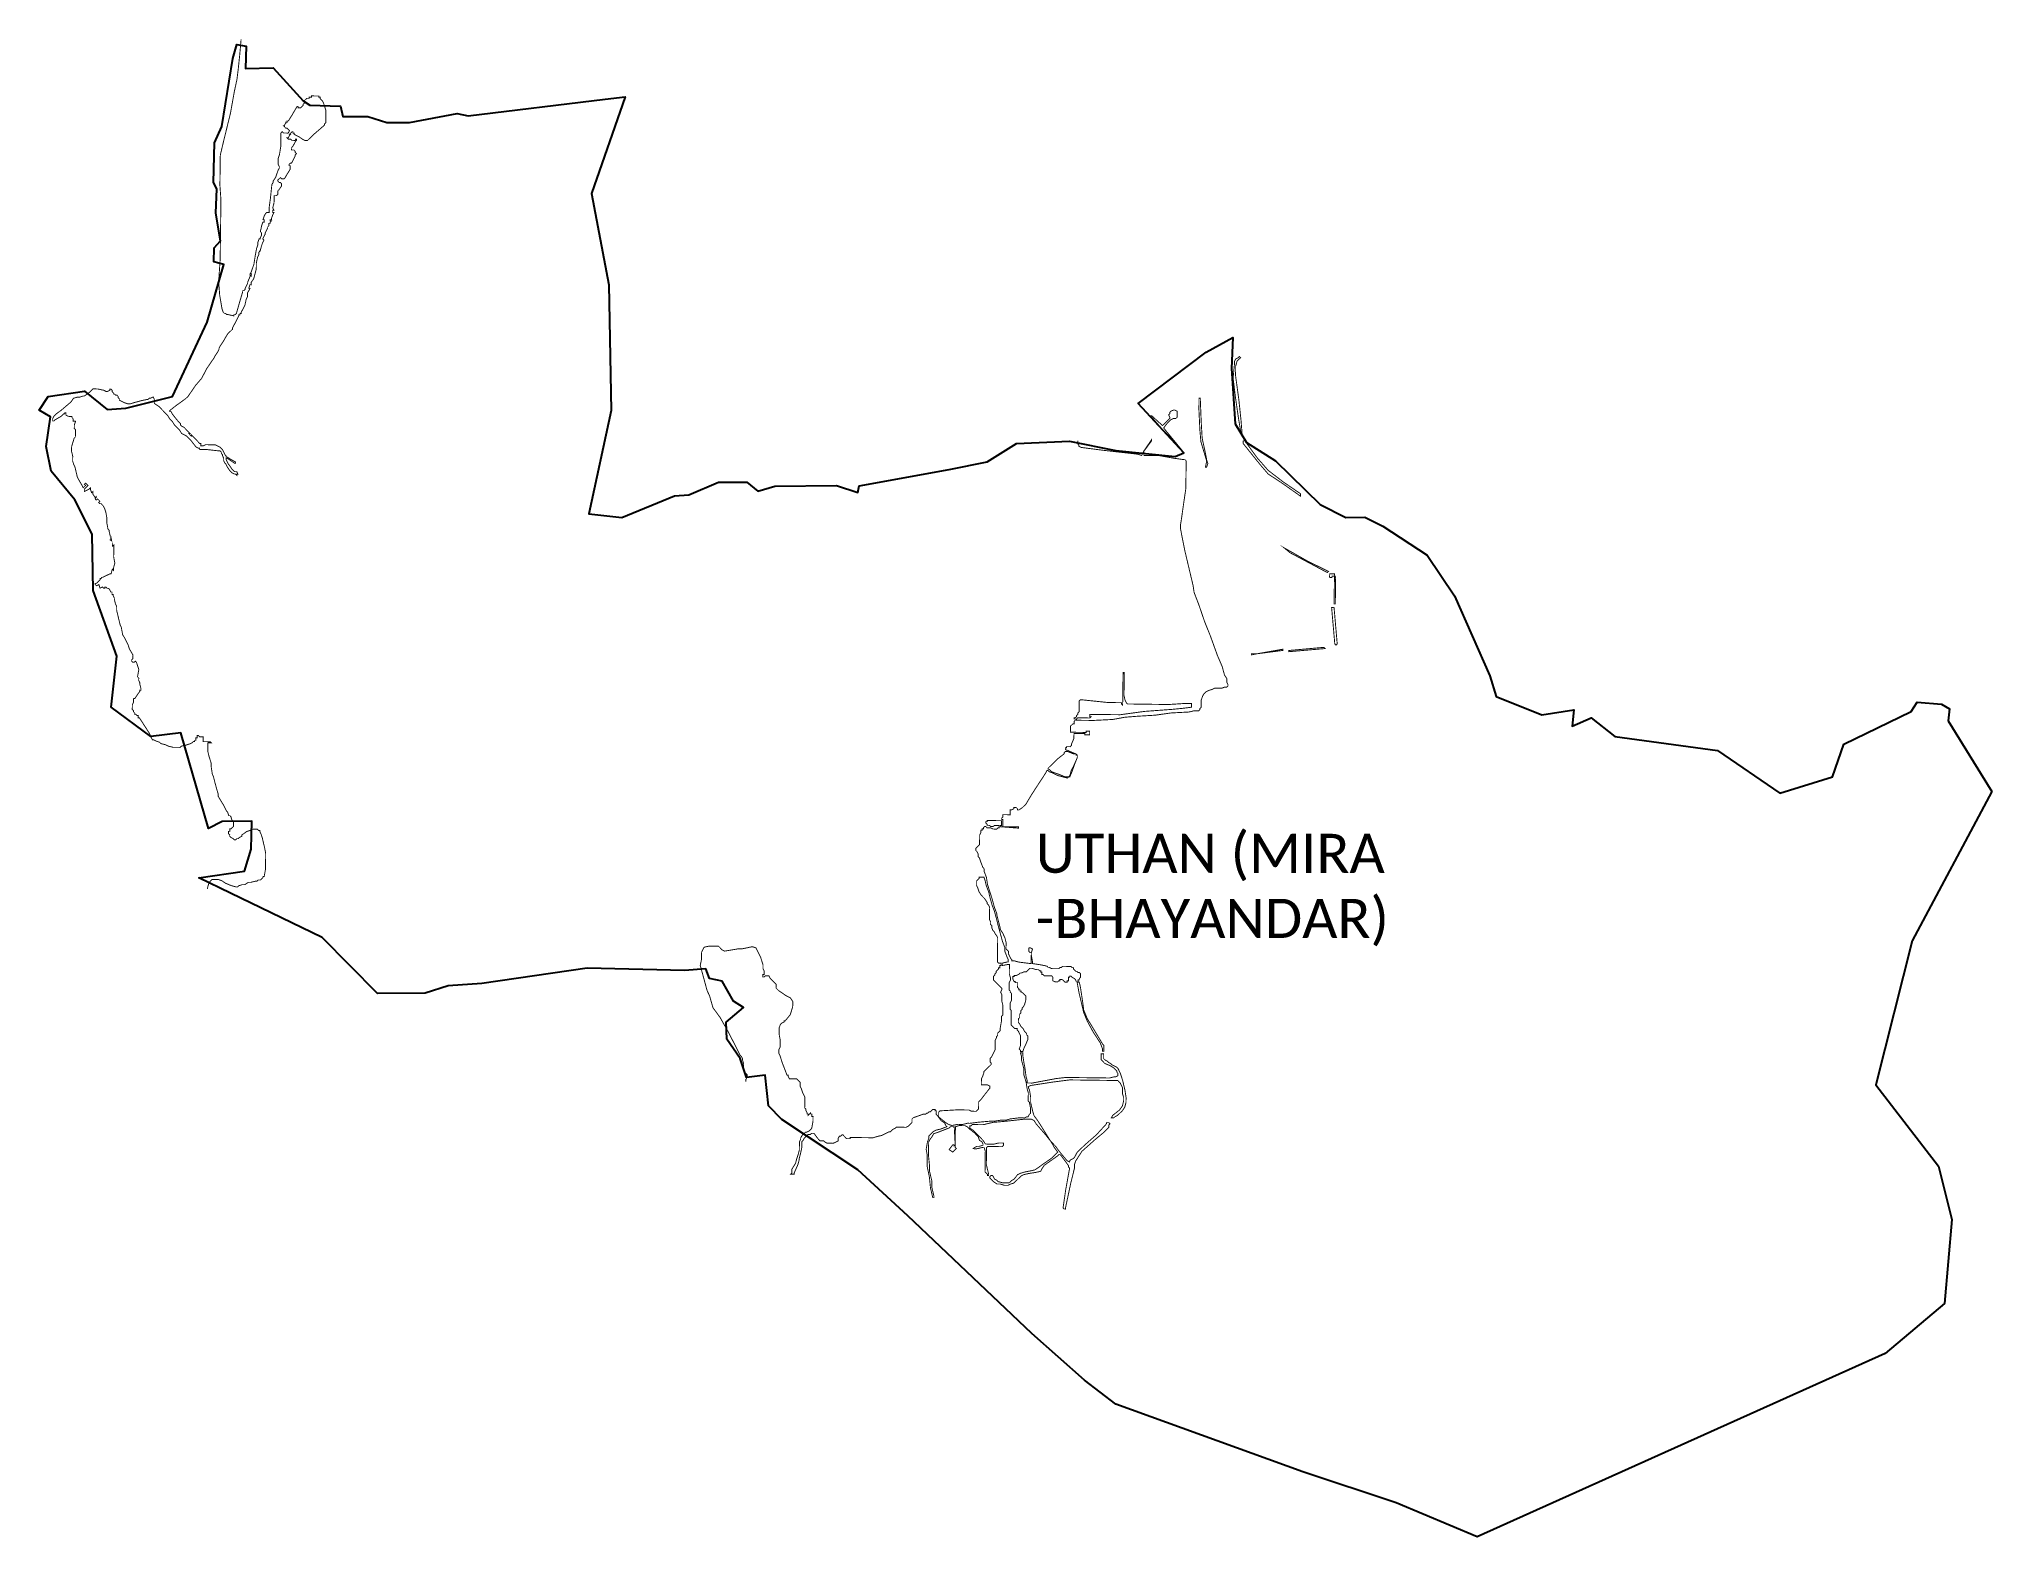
# Model space of a CAD drawing. Header units: metres. Extents: x 263795 to 272991, y 2129469 to 2154063.
# Drawn here: x 266558 to 272991, y 2129469 to 2134406 of the extents above; entities outside this region: 1.
import ezdxf

# ---------------------------------------------------------------- set-up
doc = ezdxf.new("R2010")
doc.units = ezdxf.units.M
for name, color, linetype in [('HIGH TIDE LINE', 6, 'Continuous'), ('village', 3, 'Continuous'), ('VILLAGE NAME', 250, 'Continuous')]:
    doc.layers.add(name, color=color, linetype=linetype)
doc.styles.get("Standard").update_dxf_attribs({"font": 'simplex.shx'})

msp = doc.modelspace()

# ---------------------------------------------------------------- linework, layer by layer
at = {"layer": 'HIGH TIDE LINE', "lineweight": 0, "const_width": 3}
for points in [[(263796.4, 2154061)], [(270517, 2133109), (270509.6, 2133152.9), (270498.6, 2133228.6), (270491.4, 2133288.4), (270496, 2133336.1), (270496.1, 2133344), (270500.2, 2133351.9), (270508.2, 2133355.8), (270512.2, 2133359.7), (270516.2, 2133355.7), (270512.1, 2133351.8), (270504.1, 2133343.9), (270499.9, 2133328), (270499.5, 2133296.2), (270510.4, 2133216.5), (270517.5, 2133148.8), (270520.9, 2133105)], [(270254.6, 2133124.3), (270219.3, 2133164.5), (270223.3, 2133164.5), (270258.7, 2133132.2), (270282.9, 2133155.8), (270282.9, 2133159.7), (270279, 2133167.7), (270283.1, 2133171.7), (270283.1, 2133175.6), (270287.1, 2133179.6), (270295.2, 2133183.4), (270299.1, 2133183.4), (270307, 2133179.3), (270306.8, 2133159.4), (270302.7, 2133155.5), (270294.8, 2133155.6), (270286.8, 2133151.7), (270274.7, 2133139.9), (270262.6, 2133124.2), (270305.7, 2133071.9)], [(270400.2, 2132995.1), (270404.4, 2133014.9), (270385.3, 2133078.8), (270381.8, 2133118.7), (270378.7, 2133186.4), (270379.2, 2133222.2), (270383.2, 2133222.1), (270386.2, 2133146.5), (270389.4, 2133090.7), (270400.7, 2133038.9), (270404.4, 2133018.9), (270408.3, 2133006.9), (270404.1, 2132995)], [(270713.2, 2132899.6), (270650.1, 2132944.2), (270606.7, 2132972.6), (270579.3, 2133004.7), (270524.5, 2133073.1), (270524.6, 2133081), (270532.6, 2133084.9), (270536.4, 2133072.9), (270571.6, 2133024.7), (270606.9, 2132984.5), (270654.2, 2132948.1), (270713.3, 2132907.5)], [(270805.5, 2132651.7), (270801.5, 2132647.8), (270679, 2132713), (270659.3, 2132729.2), (270738.3, 2132684.4)], [(270824, 2132544), (270825.2, 2132635.5), (270817.2, 2132635.6), (270817.2, 2132631.7), (270809.2, 2132631.8), (270809.4, 2132643.7), (270825.3, 2132643.5), (270825.2, 2132639.5), (270829.1, 2132631.5), (270828, 2132544)], [(270826.3, 2132412.7), (270815.9, 2132532.2), (270823.9, 2132532.1), (270834.3, 2132412.6), (270830.2, 2132408.7)], [(270571.3, 2132380.2), (270655, 2132395), (270655, 2132391), (270571.3, 2132380.2), (270551.4, 2132376.4), (270551.4, 2132380.4)], [(270674.8, 2132386.8), (270794.3, 2132397.2), (270790.4, 2132401.2), (270674.9, 2132390.8)]]:
    msp.add_lwpolyline(points, close=True, dxfattribs=at)
for points in [[(267112.3, 2131604.8), (267116.5, 2131620.7), (267120.5, 2131628.6), (267124.6, 2131632.5), (267128.6, 2131636.4), (267148.5, 2131636.2), (267160.4, 2131632), (267172.2, 2131623.9), (267192, 2131615.7), (267207.8, 2131611.5), (267211.8, 2131611.5), (267215.8, 2131615.4), (267227.8, 2131619.2), (267235.8, 2131619.1), (267247.8, 2131626.9), (267255.8, 2131626.8), (267271.7, 2131630.6), (267275.7, 2131630.6), (267279.7, 2131634.5), (267287.7, 2131634.4), (267291.7, 2131638.3), (267295.8, 2131642.2), (267295.8, 2131646.2), (267299.8, 2131646.2), (267304.1, 2131670), (267304.7, 2131721.7), (267301, 2131741.7), (267297.2, 2131757.6), (267293.5, 2131773.6), (267289.6, 2131785.6), (267285.8, 2131793.6), (267285.8, 2131797.5), (267281.8, 2131797.6), (267277.9, 2131801.6), (267262, 2131801.8), (267254, 2131798), (267242, 2131794.1), (267225.9, 2131782.4), (267225.9, 2131778.4), (267217.9, 2131774.5), (267213.9, 2131770.6), (267209.9, 2131770.7), (267205.8, 2131766.7), (267201.9, 2131766.8), (267197.9, 2131770.8), (267190, 2131774.9), (267186.1, 2131778.9), (267186.2, 2131782.9), (267182.2, 2131786.9), (267182.3, 2131794.9), (267186.3, 2131794.8), (267186.4, 2131802.8), (267190.4, 2131802.7), (267194.4, 2131806.7), (267198.5, 2131810.6), (267198.7, 2131826.5), (267194.7, 2131830.5), (267190.9, 2131838.6), (267190.9, 2131842.5), (267187, 2131846.6), (267183, 2131846.6), (267179.2, 2131858.6), (267175.2, 2131862.6), (267167.5, 2131878.6), (267148, 2131910.7), (267148.1, 2131918.7), (267144.3, 2131930.7), (267136.7, 2131958.6), (267132.9, 2131974.6), (267129, 2131982.6), (267125.4, 2132006.5), (267125.5, 2132018.4), (267117.9, 2132042.4), (267114.1, 2132058.4), (267114.5, 2132086.2), (267126.4, 2132086.1), (267122.5, 2132090.1), (267098.6, 2132090.4), (267098.8, 2132106.3), (267086.9, 2132106.5), (267082.9, 2132110.5), (267079, 2132110.5), (267078.9, 2132102.6), (267074.9, 2132102.6), (267074.8, 2132094.7), (267070.8, 2132094.7), (267070.8, 2132090.8), (267066.8, 2132090.8), (267062.8, 2132086.9), (267054.7, 2132083), (267042.8, 2132079.2), (267026.8, 2132075.4), (267022.8, 2132071.5), (266998.9, 2132071.8), (266983, 2132076), (266975.1, 2132080), (266959.3, 2132084.2), (266955.4, 2132088.3), (266943.5, 2132092.4), (266935.6, 2132096.5), (266931.6, 2132096.5), (266927.7, 2132104.5), (266920, 2132120.5), (266888.8, 2132168.7), (266884.8, 2132168.7), (266884.9, 2132176.7), (266880.9, 2132176.7), (266877, 2132180.8), (266873, 2132180.8), (266873.1, 2132184.8), (266869.1, 2132188.8), (266869.2, 2132192.8), (266865.2, 2132196.8), (266865.5, 2132212.7), (266869.5, 2132220.7), (266869.7, 2132232.6), (266873.7, 2132232.5), (266881.8, 2132244.4), (266889.9, 2132256.2), (266889.9, 2132260.2), (266893.9, 2132260.1), (266894, 2132264.1), (266890.2, 2132280.1), (266890.2, 2132284.1), (266886.4, 2132292.1), (266886.5, 2132300), (266882.5, 2132304), (266886.8, 2132327.9), (266883, 2132339.8), (266879.2, 2132351.8), (266875.2, 2132355.9), (266871.2, 2132351.9), (266867.2, 2132352), (266863.3, 2132356), (266863.4, 2132360), (266867.4, 2132363.9), (266867.5, 2132375.9), (266855.9, 2132395.9), (266852, 2132407.9), (266848.2, 2132415.9), (266840.4, 2132431.9), (266832.6, 2132443.9), (266832.7, 2132447.9), (266828.9, 2132467.9), (266825.1, 2132475.9), (266821.3, 2132491.8), (266813.7, 2132523.8), (266813.9, 2132535.7), (266810, 2132543.7), (266806.2, 2132559.7), (266806.3, 2132563.6), (266802.4, 2132571.7), (266802.5, 2132575.6), (266798.5, 2132575.7), (266798.6, 2132583.6), (266794.6, 2132583.7), (266790.7, 2132591.7), (266786.8, 2132595.7), (266782.8, 2132595.8), (266778.9, 2132599.8), (266774.9, 2132599.9), (266774.9, 2132595.9), (266770.9, 2132595.9), (266767, 2132600), (266759, 2132596.1), (266755.1, 2132608.1), (266747.1, 2132604.2), (266743.2, 2132608.2), (266743.3, 2132612.2), (266747.2, 2132612.1), (266751.3, 2132616.1), (266759.3, 2132623.9), (266759.4, 2132627.9), (266763.4, 2132627.9), (266763.4, 2132631.8), (266767.4, 2132631.8), (266783.4, 2132639.5), (266791.4, 2132643.4), (266795.4, 2132643.4), (266799.6, 2132659.2), (266803.5, 2132655.2), (266803.6, 2132663.1), (266807.8, 2132679), (266804, 2132699), (266804.6, 2132738.7), (266800.5, 2132734.8), (266796.8, 2132754.7), (266796.8, 2132750.8), (266796.8, 2132754.7), (266792.8, 2132754.8), (266793, 2132766.7), (266789.2, 2132782.7), (266789.3, 2132786.7), (266785.3, 2132790.7), (266781.6, 2132810.6), (266781.8, 2132826.6), (266778.1, 2132846.5), (266774.3, 2132858.5), (266770.4, 2132866.5), (266762.5, 2132874.6), (266758.6, 2132874.6), (266754.6, 2132878.6), (266758.7, 2132882.6), (266750.8, 2132890.6), (266746.8, 2132886.7), (266742.9, 2132890.7), (266746.9, 2132894.6), (266746.9, 2132898.6), (266742.9, 2132894.7), (266735.1, 2132906.7), (266735.2, 2132914.7), (266731.2, 2132910.8), (266727.3, 2132922.7), (266727.4, 2132926.7), (266723.4, 2132922.8), (266707.4, 2132915), (266707.5, 2132923), (266719.5, 2132934.8), (266711.7, 2132942.8), (266707.7, 2132938.9), (266711.6, 2132934.9), (266703.5, 2132927), (266699.7, 2132935), (266688, 2132955.1), (266684.1, 2132963.1), (266676.6, 2132995), (266672.7, 2133003), (266668.9, 2133015), (266669.1, 2133030.9), (266665.3, 2133046.9), (266665.5, 2133062.8), (266673.8, 2133090.5), (266677.8, 2133094.5), (266678.1, 2133118.3), (266674.2, 2133122.4), (266674.4, 2133134.3), (266678.5, 2133146.2), (266670.5, 2133146.3), (266670.6, 2133154.2), (266666.7, 2133158.3), (266666.8, 2133162.3), (266654.8, 2133162.4), (266646.9, 2133166.5), (266647, 2133174.4), (266643.1, 2133174.5), (266643, 2133170.5), (266639, 2133170.6), (266635, 2133166.6), (266631, 2133162.7), (266610.9, 2133151), (266606.9, 2133147.1), (266602.9, 2133147.2), (266603, 2133155.1), (266607.1, 2133163), (266615.2, 2133170.9), (266631.2, 2133182.6), (266663.4, 2133210), (266671.5, 2133221.9), (266683.5, 2133225.7), (266691.4, 2133225.6), (266703.4, 2133229.4), (266707.4, 2133229.4), (266723.5, 2133241.1), (266731.5, 2133249), (266735.6, 2133252.9), (266751.5, 2133252.7), (266771.3, 2133248.4), (266779.2, 2133244.4), (266783.2, 2133244.3), (266791.2, 2133248.2), (266791.2, 2133252.2), (266795.2, 2133252.1), (266799.1, 2133248.1), (266799.1, 2133244.1), (266803, 2133240.1), (266803, 2133236.1), (266806.9, 2133236.1), (266810.9, 2133232), (266814.8, 2133232), (266818.8, 2133227.9), (266818.7, 2133224), (266822.7, 2133219.9), (266822.6, 2133216), (266830.5, 2133211.9), (266838.4, 2133207.8), (266850.3, 2133203.7), (266858.2, 2133203.6), (266870.2, 2133207.4), (266898.2, 2133215), (266918.1, 2133218.7), (266922.1, 2133222.6), (266926.1, 2133222.6), (266934.1, 2133226.5), (266938, 2133218.5), (266937.8, 2133206.5), (266941.8, 2133202.5), (266953.6, 2133194.4), (266957.5, 2133190.4), (266973.2, 2133174.2), (266981.1, 2133166.2), (266988.9, 2133154.2), (266996.7, 2133146.1), (267004.5, 2133134.1), (267008.5, 2133130), (267012.4, 2133126), (267020.3, 2133117.9), (267028.1, 2133105.9), (267043.9, 2133097.7), (267047.8, 2133093.7), (267059.6, 2133081.6), (267075.2, 2133061.5), (267083.1, 2133057.5), (267087.1, 2133057.4), (267087.1, 2133053.4), (267110.9, 2133053.1), (267150.6, 2133048.6), (267154.6, 2133048.6), (267158.6, 2133044.6), (267158.5, 2133040.6), (267162.4, 2133036.5), (267162.4, 2133032.6), (267166.3, 2133024.6), (267166.2, 2133016.6), (267170, 2133008.6), (267174, 2133004.6), (267177.8, 2132996.6), (267185.6, 2132984.5), (267193.5, 2132976.5), (267201.4, 2132972.4), (267205.4, 2132972.3), (267209.3, 2132968.3), (267209.3, 2132972.3), (267213.3, 2132972.2), (267209.4, 2132980.2), (267201.5, 2132980.3), (267197.6, 2132984.4), (267193.6, 2132988.4), (267185.8, 2133000.4), (267181.9, 2133004.5), (267174.2, 2133020.5), (267174.2, 2133024.5), (267178.2, 2133024.4), (267201.8, 2133008.2), (267205.8, 2133008.1), (267205.9, 2133012.1), (267190.1, 2133020.3), (267178.2, 2133028.4), (267174.3, 2133028.4), (267174.3, 2133032.4), (267170.4, 2133036.4), (267166.5, 2133044.4), (267162.6, 2133052.5), (267154.8, 2133060.5), (267139, 2133068.7), (267107.1, 2133069.1), (267099.1, 2133065.2), (267091.2, 2133065.3), (267091.3, 2133073.3), (267087.3, 2133073.3), (267083.4, 2133077.3), (267079.5, 2133081.4), (267071.6, 2133089.4), (267059.8, 2133101.5), (267059.8, 2133097.5), (267051.9, 2133105.6), (267055.9, 2133105.5), (267036.3, 2133125.7), (267028.4, 2133129.8), (267024.4, 2133133.8), (267024.5, 2133137.8), (267016.6, 2133145.8), (266997.1, 2133170), (266993.2, 2133178), (266989.2, 2133178), (266989.2, 2133182), (267009.3, 2133197.7), (267041.5, 2133221.1), (267049.5, 2133229), (267073.8, 2133264.5), (267094, 2133288.1), (267110.4, 2133319.7), (267134.7, 2133355.2), (267138.8, 2133363.1), (267146.9, 2133374.9), (267150.9, 2133382.8), (267151, 2133386.8), (267155.1, 2133394.7), (267163.2, 2133406.6), (267179.5, 2133434.2), (267195.6, 2133449.9), (267195.6, 2133453.9), (267211.9, 2133485.5), (267216, 2133493.4), (267216.1, 2133497.4), (267220, 2133497.4), (267220.1, 2133501.3), (267224.1, 2133501.3), (267224.1, 2133505.3), (267236.4, 2133529), (267240.6, 2133548.8), (267244.7, 2133556.7), (267244.8, 2133568.7), (267248.9, 2133576.6), (267253, 2133584.5), (267249, 2133584.5), (267253.1, 2133596.4), (267257.1, 2133596.3), (267257.2, 2133604.3), (267265.3, 2133616.1), (267269.5, 2133632), (267273.7, 2133647.9), (267273.9, 2133667.8), (267278.2, 2133687.6), (267282.3, 2133695.5), (267282.4, 2133703.5), (267286.4, 2133707.4), (267282.4, 2133707.4), (267286.4, 2133707.4), (267290.6, 2133723.2), (267294.7, 2133735.1), (267298.8, 2133743), (267294.8, 2133747.1), (267303, 2133762.9), (267303.1, 2133766.8), (267311.2, 2133782.7), (267311.3, 2133786.6), (267315.3, 2133790.6), (267315.4, 2133798.5), (267319.4, 2133798.5), (267319.4, 2133802.4), (267323.5, 2133806.4), (267319.5, 2133806.4), (267319.5, 2133810.4), (267323.5, 2133810.4), (267323.6, 2133814.3), (267327.7, 2133826.2), (267331.8, 2133834.1), (267327.8, 2133834.2), (267327.9, 2133842.1), (267331.9, 2133842.1), (267328, 2133850.1), (267332.2, 2133865.9), (267332.5, 2133889.8), (267340.4, 2133889.7), (267344.5, 2133893.6), (267344.6, 2133905.6), (267348.6, 2133909.5), (267356.8, 2133921.3), (267356.9, 2133929.3), (267352.9, 2133933.3), (267348.9, 2133933.4), (267345, 2133937.4), (267345.1, 2133941.4), (267349.1, 2133945.3), (267353.1, 2133949.2), (267357.1, 2133945.2), (267365, 2133945.1), (267369, 2133949), (267373.1, 2133956.9), (267385.3, 2133976.7), (267385.5, 2133988.6), (267381.5, 2133988.7), (267381.5, 2133992.6), (267385.6, 2133996.6), (267389.5, 2133996.5), (267397.7, 2134012.3), (267401.8, 2134020.2), (267401.8, 2134024.2), (267405.9, 2134028.1), (267401.9, 2134032.2), (267402, 2134036.1), (267398.1, 2134040.2), (267390.1, 2134040.3), (267390.2, 2134048.2), (267394.2, 2134052.2), (267402.4, 2134068), (267406.4, 2134071.9), (267406.5, 2134075.9), (267402.5, 2134075.9), (267402.4, 2134071.9), (267390.5, 2134072.1), (267386.6, 2134076.1), (267378.6, 2134076.2), (267374.7, 2134080.3), (267378.7, 2134080.2), (267382.8, 2134088.1), (267386.8, 2134092), (267382.8, 2134092.1), (267390.9, 2134099.9), (267394.8, 2134099.9), (267394.8, 2134095.9), (267398.8, 2134095.9), (267398.7, 2134091.9), (267414.5, 2134083.7), (267426.4, 2134075.6), (267434.3, 2134071.5), (267442.2, 2134071.4), (267462.4, 2134091.1), (267498.6, 2134122.4), (267498.6, 2134126.4), (267502.6, 2134130.3), (267503.2, 2134170.1), (267499.3, 2134182.1), (267495.5, 2134194.1), (267491.6, 2134202.1), (267483.8, 2134210.2), (267483.8, 2134214.1), (267479.8, 2134214.2), (267479.9, 2134218.2), (267456, 2134218.5), (267456, 2134214.5), (267448, 2134214.6), (267448, 2134210.6), (267440, 2134210.7), (267436, 2134206.8), (267432, 2134202.9), (267431.9, 2134194.9), (267427.8, 2134191), (267427.8, 2134187), (267419.7, 2134179.2), (267411.8, 2134179.3), (267411.8, 2134183.2), (267407.8, 2134183.3), (267391.6, 2134155.6), (267379.4, 2134135.9), (267375.4, 2134136), (267375.4, 2134132), (267371.4, 2134132), (267371.3, 2134128), (267367.3, 2134124.1), (267367.3, 2134120.1), (267363.3, 2134120.2), (267367.2, 2134116.2), (267371.1, 2134112.1), (267375.1, 2134112.1), (267383, 2134104), (267378.9, 2134096.1), (267363, 2134096.3), (267359, 2134100.4), (267355, 2134096.4), (267354.5, 2134052.7), (267350.1, 2134024.9), (267346, 2134013), (267345.7, 2133993.1), (267349.6, 2133985.1), (267349.6, 2133981.1), (267345.5, 2133973.2), (267337.2, 2133949.4), (267329.1, 2133937.6), (267329.1, 2133933.6), (267325, 2133925.7), (267320.4, 2133882), (267316.1, 2133850.2), (267315.9, 2133834.3), (267307.9, 2133834.4), (267303.9, 2133830.5), (267299.8, 2133822.6), (267295.7, 2133810.7), (267299.6, 2133810.7), (267299.5, 2133802.7), (267295.6, 2133802.8), (267291.4, 2133790.9), (267287.2, 2133771), (267291.1, 2133767), (267291, 2133759), (267286.9, 2133751.1), (267286.9, 2133747.2), (267282.9, 2133747.2), (267278.8, 2133735.3), (267278.7, 2133727.4), (267274.6, 2133715.5), (267270.3, 2133691.7), (267265.9, 2133663.9), (267261.8, 2133652), (267257.7, 2133640.1), (267253.6, 2133632.2), (267257.6, 2133632.2), (267257.5, 2133624.2), (267253.5, 2133628.2), (267253.5, 2133624.2), (267245.3, 2133604.5), (267245.2, 2133600.5), (267241.2, 2133592.6), (267237.1, 2133584.7), (267237, 2133580.7), (267233, 2133576.8), (267229, 2133576.8), (267229, 2133572.8), (267220.7, 2133545.1), (267208.2, 2133501.5), (267204.1, 2133497.6), (267200.2, 2133497.6), (267200.1, 2133493.6), (267180.3, 2133497.9), (267176.3, 2133497.9), (267172.4, 2133501.9), (267168.4, 2133502), (267164.5, 2133506), (267160.6, 2133518), (267153.2, 2133561.9), (267149.8, 2133605.7), (267154.8, 2133681.2), (267157.3, 2133876.1), (267153.9, 2133923.9), (267155.2, 2134023.4), (267163.6, 2134059.1), (267176.2, 2134110.7), (267188.8, 2134162.2), (267201.6, 2134233.7), (267210.1, 2134273.3), (267214.5, 2134309.1), (267219.1, 2134352.8), (267223.7, 2134404.5)], [(269979.6, 2133082), (269979.4, 2133072.1), (269983.4, 2133068.1), (269983.3, 2133064.1), (269991.2, 2133060), (270058.7, 2133051.2), (270177.9, 2133037.7), (270189.8, 2133033.6), (270198, 2133049.4), (270222.3, 2133084.9), (270222.2, 2133080.9), (270202, 2133053.3), (270198, 2133049.4), (270197.8, 2133033.5), (270249.5, 2133032.8), (270297.1, 2133024.3), (270328.9, 2133019.9), (270332.8, 2133019.8), (270336.8, 2133015.8), (270335.6, 2132924.3), (270326.9, 2132864.7), (270322.5, 2132833), (270318.2, 2132805.2), (270318, 2132793.2), (270321.7, 2132773.3), (270332.9, 2132717.4), (270348, 2132653.6), (270359.4, 2132605.7), (270363, 2132581.8), (270378.4, 2132541.8), (270397.6, 2132485.8), (270416.9, 2132437.8), (270439.9, 2132373.9), (270455.4, 2132337.9), (270463, 2132309.9), (270470.8, 2132297.9), (270470.6, 2132286), (270474.5, 2132278), (270474.5, 2132274), (270470.4, 2132270.1), (270462.5, 2132270.2), (270454.5, 2132266.3), (270430.6, 2132266.6), (270422.6, 2132262.7), (270410.6, 2132258.9), (270402.6, 2132255), (270394.6, 2132247.2), (270390.5, 2132239.2), (270386.3, 2132227.4), (270386, 2132203.5), (270382, 2132199.6), (270382, 2132195.6), (270377.9, 2132191.7), (270362, 2132191.9), (270346.1, 2132188.1), (270286.3, 2132184.9), (270234.5, 2132177.6), (270178.8, 2132174.3), (270135, 2132170.9), (270095.1, 2132163.5), (270031.4, 2132160.3), (269975.7, 2132161), (269975.8, 2132165), (269979.8, 2132168.9), (270019.6, 2132168.4), (270023.6, 2132172.3), (270019.6, 2132172.4), (270019.7, 2132180.3), (270119.2, 2132179.1), (270198.9, 2132190), (270290.5, 2132196.8), (270326.3, 2132200.3), (270354.2, 2132203.9), (270354.4, 2132215.8), (270330.5, 2132216.1), (270278.7, 2132212.8), (270143.5, 2132214.6), (270139.6, 2132218.6), (270135.7, 2132226.6), (270131.9, 2132242.6), (270132.9, 2132318.1), (270128.9, 2132318.2), (270127.6, 2132210.8), (270123.6, 2132214.8), (270123.7, 2132218.8), (270079.9, 2132219.3), (269992.5, 2132228.4), (269988.5, 2132228.5), (269984.5, 2132224.5), (269984.1, 2132188.7), (269980, 2132184.8), (269980, 2132180.8), (269975.9, 2132176.9), (269975.9, 2132172.9), (269971.9, 2132169), (269967.9, 2132169.1), (269967.8, 2132165.1), (269971.8, 2132165), (269971.8, 2132161.1), (269967.7, 2132157.1), (269967.6, 2132149.2), (269963.7, 2132149.2), (269959.6, 2132145.3), (269955.6, 2132141.4), (269955.3, 2132121.5), (270007.1, 2132120.8), (270007.1, 2132124.8), (270019, 2132124.6), (270018.9, 2132112.7), (270003, 2132112.9), (270003, 2132116.9), (269967.2, 2132117.3), (269967, 2132101.4), (269958.8, 2132081.6), (269958.8, 2132077.7), (269954.7, 2132073.7), (269942.8, 2132073.9), (269942.8, 2132069.9), (269938.8, 2132070), (269938.7, 2132066), (269942.6, 2132062), (269946.6, 2132061.9), (269954.5, 2132057.8), (269974.3, 2132049.6), (269978.2, 2132045.6), (269978.1, 2132037.6), (269969.9, 2132017.8), (269961.7, 2131994.1), (269953.5, 2131974.3), (269949.5, 2131974.3), (269953.5, 2131978.3), (269957.7, 2131994.1), (269965.9, 2132009.9), (269978.1, 2132037.6), (269978.2, 2132045.6), (269974.3, 2132045.6), (269974.3, 2132049.6), (269966.4, 2132049.7), (269946.6, 2132057.9), (269938.6, 2132058), (269934.6, 2132054.1), (269934.5, 2132050.1), (269914.4, 2132034.5), (269886.2, 2132007), (269882.2, 2132003), (269882.2, 2131999.1), (269886.1, 2131999), (269894, 2131991), (269917.8, 2131982.7), (269937.6, 2131974.5), (269949.5, 2131974.3), (269945.5, 2131970.4), (269929.6, 2131974.6), (269913.7, 2131978.8), (269897.9, 2131986.9), (269886, 2131991.1), (269882.1, 2131995.1), (269878.1, 2131995.1), (269874.1, 2131987.2), (269845.7, 2131943.8), (269825.4, 2131912.3), (269809.1, 2131884.6), (269797, 2131872.8), (269785, 2131865), (269781, 2131865.1), (269781.1, 2131869.1), (269777.1, 2131873.1), (269769.2, 2131873.2), (269769.1, 2131869.2), (269761.1, 2131865.3), (269757.1, 2131865.4), (269756.9, 2131849.5), (269733.1, 2131849.8), (269733, 2131841.8), (269728.9, 2131837.9), (269728.9, 2131833.9), (269732.9, 2131833.9), (269732.6, 2131810), (269784.3, 2131809.3), (269784.2, 2131805.4), (269724.6, 2131810.1), (269724.7, 2131814.1), (269728.6, 2131814), (269728.8, 2131829.9), (269681.1, 2131830.5), (269681.1, 2131826.6), (269677.1, 2131826.6), (269677, 2131822.6), (269681, 2131818.6), (269680.9, 2131814.6), (269688.9, 2131814.5), (269692.8, 2131810.5), (269700.7, 2131810.4), (269704.8, 2131814.3), (269720.7, 2131814.1), (269720.6, 2131806.2), (269716.6, 2131806.2), (269712.6, 2131802.3), (269700.6, 2131802.4), (269692.7, 2131806.5), (269680.8, 2131806.7), (269676.9, 2131810.7), (269672.9, 2131810.8), (269668.9, 2131806.8), (269668.8, 2131802.9), (269664.8, 2131802.9), (269664.8, 2131798.9), (269660.8, 2131799), (269660.7, 2131791), (269656.6, 2131783.1), (269656.2, 2131751.3), (269648.2, 2131743.4), (269644.1, 2131739.5), (269644, 2131731.6), (269648, 2131727.5), (269651.8, 2131719.5), (269651.7, 2131711.6), (269655.7, 2131707.5), (269659.5, 2131695.5), (269667.2, 2131675.6), (269671.1, 2131671.5), (269671, 2131663.6), (269678.7, 2131643.6), (269682.4, 2131619.7), (269690, 2131595.7), (269697.7, 2131571.7), (269705.3, 2131543.8), (269713, 2131523.8), (269712.9, 2131519.8), (269724.3, 2131475.9), (269724.3, 2131471.9), (269732.1, 2131459.9), (269739.8, 2131443.9), (269743.6, 2131427.9), (269743.3, 2131408), (269751.2, 2131399.9), (269751.1, 2131392), (269758.8, 2131376), (269762.8, 2131371.9), (269762.7, 2131368), (269770.7, 2131367.9), (269786.5, 2131363.7), (269822.3, 2131359.2), (269826.2, 2131359.2), (269826.7, 2131395), (269822.7, 2131395), (269818.8, 2131399.1), (269818.9, 2131411), (269822.9, 2131411), (269830.8, 2131406.9), (269826.7, 2131395), (269826.6, 2131387), (269830.3, 2131367.1), (269830.2, 2131359.1), (269858, 2131354.8), (269877.8, 2131350.6), (269881.8, 2131346.5), (269885.8, 2131346.5), (269893.7, 2131342.4), (269917.5, 2131342.1), (269921.5, 2131346), (269925.5, 2131346), (269929.6, 2131349.9), (269957.4, 2131349.6), (269961.3, 2131345.5), (269965.3, 2131345.5), (269965.3, 2131341.5), (269969.2, 2131337.5), (269973.1, 2131333.4), (269977.1, 2131333.4), (269981, 2131329.4), (269985, 2131329.3), (269988.9, 2131325.3), (269988.8, 2131313.3), (269984.7, 2131309.4), (269984.7, 2131305.4), (269980.7, 2131305.5), (269980.6, 2131297.5), (269984.6, 2131297.5), (269988.4, 2131281.5), (269995.7, 2131233.7), (269999.3, 2131205.8), (270010.9, 2131177.8), (270030.4, 2131145.7), (270061.5, 2131093.6), (270065.5, 2131089.5), (270065.2, 2131069.7), (270061.2, 2131069.7), (270061.3, 2131077.7), (270053.6, 2131097.7), (270030.2, 2131133.8), (270010.8, 2131169.8), (269999.2, 2131197.8), (269984.1, 2131261.7), (269976.7, 2131301.6), (269972.7, 2131301.6), (269972.7, 2131305.6), (269968.8, 2131309.6), (269960.9, 2131313.7), (269957, 2131317.7), (269953, 2131317.8), (269953, 2131313.8), (269949, 2131313.9), (269948.8, 2131301.9), (269944.9, 2131302), (269944.8, 2131298), (269936.8, 2131298.1), (269932.9, 2131302.1), (269929, 2131306.1), (269921, 2131306.3), (269921, 2131302.3), (269917, 2131302.3), (269913, 2131298.4), (269905, 2131298.5), (269897.1, 2131302.6), (269897.3, 2131314.5), (269893.4, 2131318.5), (269869.5, 2131318.8), (269865.6, 2131322.9), (269861.6, 2131322.9), (269861.7, 2131330.9), (269857.7, 2131330.9), (269857.8, 2131334.9), (269853.8, 2131335), (269849.9, 2131339), (269841.9, 2131339.1), (269830, 2131343.2), (269822.1, 2131343.3), (269818, 2131339.4), (269814, 2131335.5), (269810, 2131331.5), (269802, 2131331.6), (269794, 2131327.8), (269790, 2131327.8), (269786, 2131323.9), (269778, 2131320), (269770, 2131320.1), (269770, 2131316.1), (269766, 2131316.2), (269765.9, 2131308.2), (269769.8, 2131300.2), (269773.8, 2131300.2), (269773.7, 2131296.2), (269781.7, 2131296.1), (269781.5, 2131280.2), (269785.4, 2131276.2), (269785.3, 2131272.2), (269789.3, 2131272.1), (269789.3, 2131268.1), (269793.2, 2131268.1), (269793.2, 2131264.1), (269797.2, 2131264.1), (269801.1, 2131260), (269809, 2131252), (269808.8, 2131240), (269804.6, 2131224.2), (269800.5, 2131216.3), (269796.5, 2131212.4), (269796.5, 2131208.4), (269792.4, 2131204.4), (269792.3, 2131196.5), (269788.3, 2131192.6), (269788.2, 2131180.6), (269784.1, 2131176.7), (269784, 2131164.8), (269787.9, 2131160.7), (269791.8, 2131152.7), (269799.6, 2131144.7), (269803.5, 2131136.7), (269811.4, 2131128.6), (269811.3, 2131124.6), (269815.2, 2131120.6), (269815.1, 2131108.7), (269806.9, 2131088.9), (269802.8, 2131081), (269798.7, 2131069.1), (269790.7, 2131069.2), (269790.8, 2131073.2), (269786.8, 2131077.2), (269791, 2131089.1), (269791.4, 2131120.9), (269787.5, 2131128.9), (269783.6, 2131136.9), (269779.7, 2131140.9), (269779.7, 2131144.9), (269771.8, 2131145), (269767.9, 2131149.1), (269760, 2131157.1), (269760.6, 2131204.9), (269756.7, 2131208.9), (269756.9, 2131228.8), (269761, 2131236.7), (269761.3, 2131260.5), (269757.4, 2131264.6), (269757.5, 2131268.6), (269753.5, 2131272.6), (269753.8, 2131296.5), (269757.9, 2131304.4), (269758, 2131312.3), (269754.2, 2131324.3), (269754.6, 2131356.1), (269750.6, 2131356.2), (269730.7, 2131352.5), (269730.8, 2131360.4), (269746.7, 2131364.2), (269750.7, 2131364.1), (269750.8, 2131372.1), (269746.9, 2131380.1), (269739.2, 2131400.1), (269739.4, 2131412), (269731.7, 2131432), (269724.1, 2131460), (269716.5, 2131487.9), (269712.7, 2131503.9), (269705.1, 2131531.8), (269697.4, 2131551.8), (269689.8, 2131579.8), (269686.1, 2131595.7), (269678.4, 2131615.7), (269674.6, 2131631.7), (269670.8, 2131643.7), (269654.8, 2131643.9), (269654.8, 2131639.9), (269646.7, 2131632), (269646.5, 2131616.1), (269650.4, 2131608.1), (269654.2, 2131596.1), (269662, 2131584.1), (269669.9, 2131576), (269673.8, 2131572), (269681.6, 2131560), (269681.6, 2131556), (269685.5, 2131552), (269689.4, 2131544), (269688.9, 2131504.2), (269692.7, 2131496.2), (269692.6, 2131488.2), (269696.6, 2131484.2), (269696.5, 2131476.2), (269700.3, 2131468.2), (269704.3, 2131464.2), (269708.1, 2131456.2), (269712.1, 2131452.2), (269715.9, 2131444.2), (269714.9, 2131364.6), (269718.8, 2131360.6), (269726.8, 2131360.5), (269726.7, 2131352.5), (269722.7, 2131352.6), (269722.6, 2131344.6), (269718.6, 2131344.7), (269718.6, 2131340.7), (269714.6, 2131336.7), (269710.5, 2131332.8), (269710.5, 2131328.8), (269706.5, 2131324.9), (269706.4, 2131320.9), (269702.4, 2131317), (269702.2, 2131305.1), (269710.1, 2131297), (269714, 2131293), (269717.9, 2131289), (269721.9, 2131284.9), (269729.7, 2131276.9), (269729.7, 2131272.9), (269725.6, 2131265), (269729.5, 2131257), (269729.2, 2131237.1), (269733, 2131221.1), (269732.6, 2131189.3), (269728.5, 2131185.4), (269728.3, 2131169.5), (269724.1, 2131145.6), (269724, 2131137.7), (269719.9, 2131133.8), (269715.9, 2131129.8), (269715.8, 2131121.9), (269711.8, 2131117.9), (269711.7, 2131114), (269707.6, 2131106.1), (269707.2, 2131074.2), (269699.1, 2131058.4), (269695, 2131050.5), (269691, 2131046.6), (269690.8, 2131034.7), (269694.7, 2131030.6), (269694.7, 2131026.7), (269690.7, 2131022.7), (269686.6, 2131018.8), (269678.6, 2131010.9), (269670.5, 2131003.1), (269670.5, 2130999.1), (269666.3, 2130987.2), (269662.3, 2130979.3), (269662, 2130959.4), (269681.9, 2130959.2), (269689.8, 2130955.1), (269689.7, 2130947.1), (269685.7, 2130943.2), (269661.4, 2130911.7), (269653.3, 2130903.8), (269653, 2130880), (269649, 2130876), (269645, 2130872.1), (269629.1, 2130872.3), (269621.2, 2130876.4), (269581.4, 2130876.9), (269525.6, 2130873.6), (269521.6, 2130869.7), (269521.4, 2130853.8), (269541.1, 2130837.6), (269552.9, 2130829.5), (269564.8, 2130825.4), (269584.7, 2130829.1), (269600.7, 2130828.9), (269616.6, 2130832.7), (269624.6, 2130832.6), (269652.5, 2130836.2), (269692.3, 2130839.7), (269704.2, 2130839.5), (269728.1, 2130843.2), (269744, 2130843), (269756, 2130846.8), (269783.9, 2130850.4), (269803.8, 2130850.2), (269811.8, 2130854.1), (269815.8, 2130854), (269819.9, 2130861.9), (269823.9, 2130865.8), (269824.1, 2130881.8), (269820.4, 2130901.7), (269816.5, 2130905.7), (269816.8, 2130933.6), (269813, 2130945.6), (269809.3, 2130969.5), (269801.7, 2130993.5), (269801.9, 2131013.3), (269794.3, 2131041.3), (269794.5, 2131053.2), (269790.7, 2131065.2), (269798.6, 2131065.1), (269798.5, 2131057.2), (269802.2, 2131033.2), (269805.9, 2131013.3), (269809.5, 2130985.4), (269813.3, 2130973.4), (269813.2, 2130965.5), (269829.2, 2130965.2), (269908.9, 2130980.1), (269940.8, 2130983.7), (270084, 2130981.9), (270099.9, 2130985.7), (270103.9, 2130985.6), (270111.9, 2130989.5), (270112, 2130997.4), (270108.1, 2131001.5), (270108.1, 2131005.4), (270100.3, 2131013.5), (270088.5, 2131021.6), (270068.7, 2131029.8), (270064.7, 2131033.9), (270060.8, 2131037.9), (270056.9, 2131041.9), (270057.1, 2131061.8), (270065.1, 2131061.7), (270064.9, 2131045.8), (270068.8, 2131041.8), (270076.7, 2131037.7), (270080.7, 2131033.6), (270088.6, 2131029.6), (270092.5, 2131025.5), (270108.3, 2131017.4), (270112.2, 2131013.3), (270116.1, 2131005.3), (270120, 2130997.3), (270127.6, 2130973.4), (270135.2, 2130941.4), (270138.8, 2130917.5), (270138.6, 2130901.6), (270134.5, 2130885.7), (270126.4, 2130873.9), (270110.2, 2130858.2), (270102.2, 2130854.3), (270098.2, 2130850.4), (270090.2, 2130850.5), (270094.3, 2130858.4), (270114.4, 2130874.1), (270118.4, 2130878), (270126.6, 2130889.8), (270130.7, 2130905.7), (270130.9, 2130917.6), (270127.1, 2130929.6), (270127.3, 2130949.5), (270119.6, 2130965.5), (270115.6, 2130969.5), (270111.7, 2130973.6), (269952.6, 2130975.6), (269896.8, 2130968.4), (269825.1, 2130957.3), (269817.1, 2130953.5), (269817, 2130949.5), (269820.9, 2130941.5), (269824.6, 2130917.6), (269824.4, 2130901.6), (269828.1, 2130885.7), (269831.9, 2130869.7), (269835.7, 2130857.7), (269847.5, 2130841.7), (269855.3, 2130829.6), (269890.4, 2130773.5), (269906.1, 2130757.4), (269917.8, 2130741.3), (269941.3, 2130713.1), (269945.2, 2130709.1), (269953.1, 2130705), (269953.2, 2130709), (269957.2, 2130712.9), (269965.2, 2130716.8), (269969.2, 2130720.7), (269973.3, 2130728.7), (269977.4, 2130736.6), (270001.6, 2130760.1), (270041.8, 2130795.4), (270074.1, 2130830.8), (270074.1, 2130834.8), (270082.1, 2130834.7), (270086, 2130830.7), (270082, 2130826.7), (270081.9, 2130818.8), (270065.8, 2130803.1), (270037.6, 2130779.6), (269993.4, 2130740.3), (269973.1, 2130708.8), (269968.9, 2130696.9), (269968.8, 2130684.9), (269956.2, 2130633.4), (269939.3, 2130554), (269939.2, 2130550), (269935.2, 2130550.1), (269931.3, 2130554.1), (269940, 2130613.7), (269952.9, 2130685.1), (269948.9, 2130689.2), (269949, 2130693.2), (269925.5, 2130725.3), (269921.6, 2130729.3), (269917.6, 2130729.4), (269913.6, 2130725.4), (269869.4, 2130694.2), (269861.3, 2130682.3), (269857.3, 2130674.4), (269841.3, 2130670.7), (269817.4, 2130667), (269801.4, 2130663.2), (269793.4, 2130659.3), (269769.2, 2130635.8), (269757.3, 2130631.9), (269749.3, 2130628.1), (269737.3, 2130628.2), (269725.4, 2130632.4), (269713.5, 2130632.5), (269701.7, 2130640.6), (269689.9, 2130652.7), (269689.9, 2130656.7), (269694, 2130660.6), (269698, 2130660.6), (269701.9, 2130656.5), (269705.8, 2130648.5), (269713.7, 2130644.4), (269717.6, 2130640.4), (269733.4, 2130636.2), (269753.3, 2130636), (269761.4, 2130643.8), (269769.4, 2130647.7), (269781.5, 2130663.5), (269789.5, 2130667.3), (269801.5, 2130671.2), (269837.4, 2130678.7), (269849.5, 2130686.5), (269865.5, 2130698.2), (269893.6, 2130717.7), (269909.7, 2130733.4), (269913.8, 2130737.4), (269902, 2130753.4), (269898.2, 2130761.4), (269890.4, 2130773.5), (269874.7, 2130793.6), (269843.3, 2130829.8), (269835.5, 2130841.8), (269827.6, 2130845.9), (269803.8, 2130846.2), (269740, 2130839.1), (269700.2, 2130835.6), (269668.3, 2130828), (269632.5, 2130828.5), (269628.4, 2130824.6), (269624.5, 2130824.6), (269624.4, 2130816.7), (269636.2, 2130808.6), (269659.8, 2130784.4), (269667.6, 2130776.3), (269675.4, 2130764.3), (269703.3, 2130763.9), (269719.2, 2130767.7), (269735.1, 2130767.5), (269735, 2130759.6), (269731, 2130755.6), (269683.3, 2130756.2), (269679.2, 2130752.3), (269678.5, 2130696.6), (269682.3, 2130680.7), (269686.1, 2130664.7), (269686, 2130660.7), (269682, 2130660.8), (269682.1, 2130664.7), (269674.2, 2130672.8), (269675.1, 2130740.4), (269671.3, 2130752.4), (269663.3, 2130752.5), (269647.4, 2130748.7), (269635.4, 2130748.9), (269639.5, 2130752.8), (269647.5, 2130756.7), (269655.4, 2130756.6), (269667.4, 2130760.4), (269667.5, 2130764.4), (269663.6, 2130772.4), (269655.7, 2130776.5), (269651.9, 2130788.5), (269640.1, 2130800.6), (269624.3, 2130812.7), (269616.5, 2130820.8), (269608.6, 2130824.8), (269588.7, 2130825.1), (269576.7, 2130821.3), (269575.8, 2130753.6), (269579.7, 2130749.6), (269571.7, 2130741.8), (269567.7, 2130737.8), (269555.8, 2130745.9), (269568, 2130761.7), (269571.9, 2130761.6), (269571.9, 2130757.7), (269575.9, 2130761.6), (269572.7, 2130821.3), (269560.8, 2130821.5), (269556.7, 2130817.5), (269516.8, 2130802.1), (269504.8, 2130798.3), (269500.7, 2130790.4), (269492.6, 2130778.6), (269488.5, 2130770.7), (269488, 2130726.9), (269491.5, 2130691.1), (269491.3, 2130675.1), (269498.8, 2130643.2), (269498.6, 2130623.3), (269506.1, 2130591.4), (269506.1, 2130587.4), (269502.1, 2130587.5), (269494.5, 2130619.4), (269491, 2130655.2), (269483.5, 2130691.2), (269484, 2130727), (269480.3, 2130746.9), (269484.5, 2130770.7), (269488.7, 2130782.6), (269488.8, 2130790.6), (269504.9, 2130806.3), (269512.9, 2130810.1), (269528.9, 2130813.9), (269548.8, 2130821.6), (269544.9, 2130825.6), (269541, 2130833.7), (269529.2, 2130841.8), (269517.5, 2130857.8), (269513.6, 2130861.9), (269513.7, 2130873.8), (269509.7, 2130873.8), (269509.8, 2130877.8), (269501.8, 2130877.9), (269497.8, 2130874), (269493.8, 2130870.1), (269489.8, 2130870.1), (269485.8, 2130866.2), (269481.8, 2130866.2), (269477.8, 2130862.3), (269469.8, 2130862.4), (269437.8, 2130850.9), (269433.8, 2130847), (269433.6, 2130835), (269425.6, 2130827.2), (269421.6, 2130823.2), (269413.6, 2130819.4), (269381.7, 2130819.8), (269377.7, 2130815.9), (269369.7, 2130812), (269365.7, 2130808), (269361.6, 2130804.1), (269357.7, 2130804.2), (269333.6, 2130792.5), (269317.7, 2130788.8), (269305.7, 2130784.9), (269230.1, 2130785.9), (269230.1, 2130781.9), (269218.1, 2130782.1), (269214.2, 2130786.1), (269210.3, 2130790.1), (269206.4, 2130794.2), (269202.4, 2130794.2), (269198.4, 2130790.3), (269194.4, 2130790.3), (269190.3, 2130782.4), (269190.2, 2130774.5), (269174.2, 2130766.7), (269154.3, 2130767), (269146.4, 2130771.1), (269142.5, 2130775.1), (269130.5, 2130775.2), (269122.7, 2130783.3), (269111, 2130799.4), (269103, 2130799.5), (269099, 2130795.5), (269091, 2130795.6), (269083, 2130787.8), (269078.9, 2130783.9), (269074.9, 2130776), (269070.8, 2130772), (269070.6, 2130752.1), (269066.3, 2130732.3), (269062.2, 2130716.4), (269062.1, 2130712.5), (269057.9, 2130696.6), (269045.6, 2130668.9), (269045.6, 2130664.9), (269033.7, 2130665.1), (269037.7, 2130669), (269037.8, 2130680.9), (269050, 2130700.7), (269054.2, 2130716.5), (269058.3, 2130728.4), (269062.5, 2130744.3), (269062.9, 2130772.1), (269066.9, 2130780), (269067, 2130784), (269071.1, 2130791.9), (269075.1, 2130795.9), (269083.2, 2130803.7), (269087.1, 2130803.7), (269095.1, 2130807.5), (269103.2, 2130815.4), (269107.5, 2130839.2), (269107.7, 2130855.1), (269103.7, 2130855.2), (269103.8, 2130863.1), (269099.8, 2130863.2), (269099.9, 2130867.2), (269095.9, 2130863.2), (269091.8, 2130859.3), (269091.9, 2130863.3), (269087.9, 2130863.3), (269088, 2130867.3), (269084.1, 2130875.3), (269084.1, 2130879.3), (269080.2, 2130883.3), (269080.7, 2130919.1), (269076.8, 2130927.1), (269072.9, 2130935.1), (269069.1, 2130947.1), (269065.2, 2130955.1), (269065.4, 2130967.1), (269057.5, 2130975.1), (269053.6, 2130979.2), (269029.7, 2130979.5), (269025.8, 2130987.5), (269025.9, 2130991.4), (269021.9, 2130991.5), (269006.5, 2131031.5), (268998.9, 2131055.5), (268995, 2131063.5), (268995.1, 2131075.4), (268999.2, 2131083.3), (268999.5, 2131107.2), (268995.8, 2131127.1), (268996.1, 2131147), (269000.2, 2131158.9), (269004.2, 2131162.8), (269012.2, 2131166.7), (269012.3, 2131170.7), (269016.3, 2131170.6), (269032.4, 2131190.3), (269036.5, 2131202.2), (269040.7, 2131218), (269040.9, 2131234), (269033.1, 2131246), (269017.3, 2131254.2), (268993.7, 2131270.4), (268985.8, 2131278.4), (268986, 2131290.4), (268966.3, 2131310.5), (268962.5, 2131318.5), (268950.5, 2131318.7), (268946.5, 2131314.7), (268942.5, 2131314.8), (268942.6, 2131322.8), (268946.6, 2131322.7), (268946.7, 2131334.6), (268942.9, 2131342.6), (268943, 2131354.6), (268935.4, 2131378.6), (268919.9, 2131410.6), (268908, 2131414.7), (268872.1, 2131407.2), (268860.2, 2131407.4), (268816.3, 2131400), (268808.4, 2131404), (268796.6, 2131416.1), (268764.8, 2131416.5), (268748.8, 2131412.8), (268740.7, 2131397), (268740.4, 2131373.1), (268736.1, 2131353.2), (268743.7, 2131325.3), (268758.9, 2131269.4), (268766.7, 2131253.4), (268778.1, 2131213.5), (268801.6, 2131181.3), (268828.8, 2131133.2), (268867.6, 2131057.1), (268871.5, 2131053.1), (268875.4, 2131045.1), (268875.4, 2131041.1), (268879.2, 2131029.1), (268879, 2131013.2), (268882.8, 2131001.2), (268882.8, 2130997.3), (268886.7, 2130997.2), (268890.7, 2130993.2), (268890.6, 2130985.2), (268886.5, 2130977.3), (268886.4, 2130969.4)]]:
    msp.add_lwpolyline(points, dxfattribs=at)
at = {"layer": 'village', "color": 3}
msp.add_polyline3d([(272991, 2131925.6, 0), (272728.4, 2131434, 0), (272608.7, 2130959.3, 0), (272815.2, 2130690.9, 0), (272859, 2130515.5, 0), (272834.9, 2130238.4, 0), (272639, 2130073.7, 0), (271294.9, 2129469.3, 0), (271028.5, 2129581.4, 0), (270720.5, 2129684.1, 0), (270105.5, 2129907.5, 0), (270001.7, 2129986.5, 0), (269828.7, 2130140, 0), (269420.3, 2130527.4, 0), (269254.8, 2130679.7, 0), (269005, 2130845, 0), (268961.3, 2130890.5, 0), (268949.8, 2130991.7, 0), (268889, 2130983.2, 0), (268867.4, 2131046.4, 0), (268823.3, 2131110, 0), (268821.4, 2131165.8, 0), (268879.1, 2131214.7, 0), (268845.3, 2131234.8, 0), (268808.6, 2131300.9, 0), (268766.8, 2131309.5, 0), (268754.3, 2131341.5, 0), (268683.9, 2131335.8, 0), (268363.7, 2131344, 0), (268017.1, 2131293.4, 0), (267906.3, 2131285.6, 0), (267829.8, 2131261.4, 0), (267673.1, 2131260.2, 0), (267490.7, 2131444.6, 0), (267188.3, 2131591.4, 0), (267084.3, 2131641.7, 0), (267235.3, 2131664, 0), (267257, 2131736.5, 0), (267258.9, 2131828.2, 0), (267161.9, 2131826.7, 0), (267116.5, 2131803.7, 0), (267025.5, 2132120, 0), (266926.1, 2132107.2, 0), (266795.9, 2132204.5, 0), (266814.8, 2132371.8, 0), (266736, 2132588.6, 0), (266732.6, 2132774.1, 0), (266676.1, 2132887.6, 0), (266598.5, 2132981.6, 0), (266581.4, 2133063.5, 0), (266595.6, 2133161, 0), (266558.2, 2133182.8, 0), (266588.5, 2133227.4, 0), (266707.5, 2133245.4, 0), (266782.3, 2133185.3, 0), (266843.5, 2133189.1, 0), (266998, 2133228.3, 0), (267112.2, 2133473, 0), (267166.4, 2133663.3, 0), (267133.6, 2133672.2, 0), (267135, 2133717.5, 0), (267156, 2133740.4, 0), (267140.1, 2133832.4, 0), (267143.5, 2133912.5, 0), (267132.5, 2133933.4, 0), (267136.5, 2134063.8, 0), (267160.5, 2134117.3, 0), (267196.9, 2134341.8, 0), (267209.5, 2134387.6, 0), (267240.2, 2134382.8, 0), (267238.7, 2134308.6, 0), (267329.1, 2134311.4, 0), (267427.9, 2134202.5, 0), (267450.3, 2134187.9, 0), (267550.9, 2134184.2, 0), (267558.5, 2134150.4, 0), (267641.3, 2134150.3, 0), (267703.7, 2134131, 0), (267778, 2134130.9, 0), (267935, 2134160.3, 0), (267971.3, 2134152.7, 0), (268422.7, 2134207.9, 0), (268488.3, 2134215.9, 0), (268377.8, 2133896.4, 0), (268434.8, 2133596.2, 0), (268442.7, 2133181.8, 0), (268368.6, 2132841.4, 0), (268477.8, 2132828.6, 0), (268651.2, 2132900.5, 0), (268698.6, 2132904.1, 0), (268795.8, 2132945.1, 0), (268889.8, 2132945.2, 0), (268925.6, 2132915.4, 0), (268981.7, 2132932.9, 0), (269184.8, 2132934.2, 0), (269255.6, 2132911.6, 0), (269259.3, 2132933.8, 0), (269555.9, 2132987.3, 0), (269681.3, 2133012.7, 0), (269778, 2133073, 0), (269953, 2133080.3, 0), (270104.6, 2133049.4, 0), (270300.8, 2133030.5, 0), (270328.8, 2133042.6, 0), (270178.3, 2133205.3, 0), (270402.5, 2133374.5, 0), (270490.6, 2133422.5, 0), (270486.6, 2133320.2, 0), (270497.8, 2133137.6, 0), (270535.4, 2133076.7, 0), (270631.1, 2133015.8, 0), (270778.4, 2132872.5, 0), (270862.4, 2132828.7, 0), (270925.1, 2132830.3, 0), (270984.1, 2132801.1, 0), (271130.9, 2132704.7, 0), (271221, 2132571.4, 0), (271336.8, 2132307.7, 0), (271358.2, 2132238.7, 0), (271508.3, 2132178.7, 0), (271613.4, 2132194.8, 0), (271608.2, 2132141.7, 0), (271670.3, 2132168.6, 0), (271749.2, 2132106.9, 0), (272087, 2132061.6, 0), (272292.8, 2131920.6, 0), (272465.4, 2131974.9, 0), (272503, 2132081.8, 0), (272724.4, 2132189.9, 0), (272744.5, 2132220.5, 0), (272824.6, 2132214.3, 0), (272851.1, 2132198.6, 0), (272846.5, 2132158.6, 0)], close=True, dxfattribs=at)

# ---------------------------------------------------------------- texts
at = {"layer": 'VILLAGE NAME', "insert": (269841.1, 2131786.7), "char_height": 128.647, "attachment_point": 1}
msp.add_mtext_dynamic_manual_height_columns('{\\fCalibri|b0|i0|c0|p34;UTHAN (MIRA -BHAYANDAR)}', width=1449.11, gutter_width=643.2, heights=[0], dxfattribs=at)

doc.saveas('drawing.dxf')
